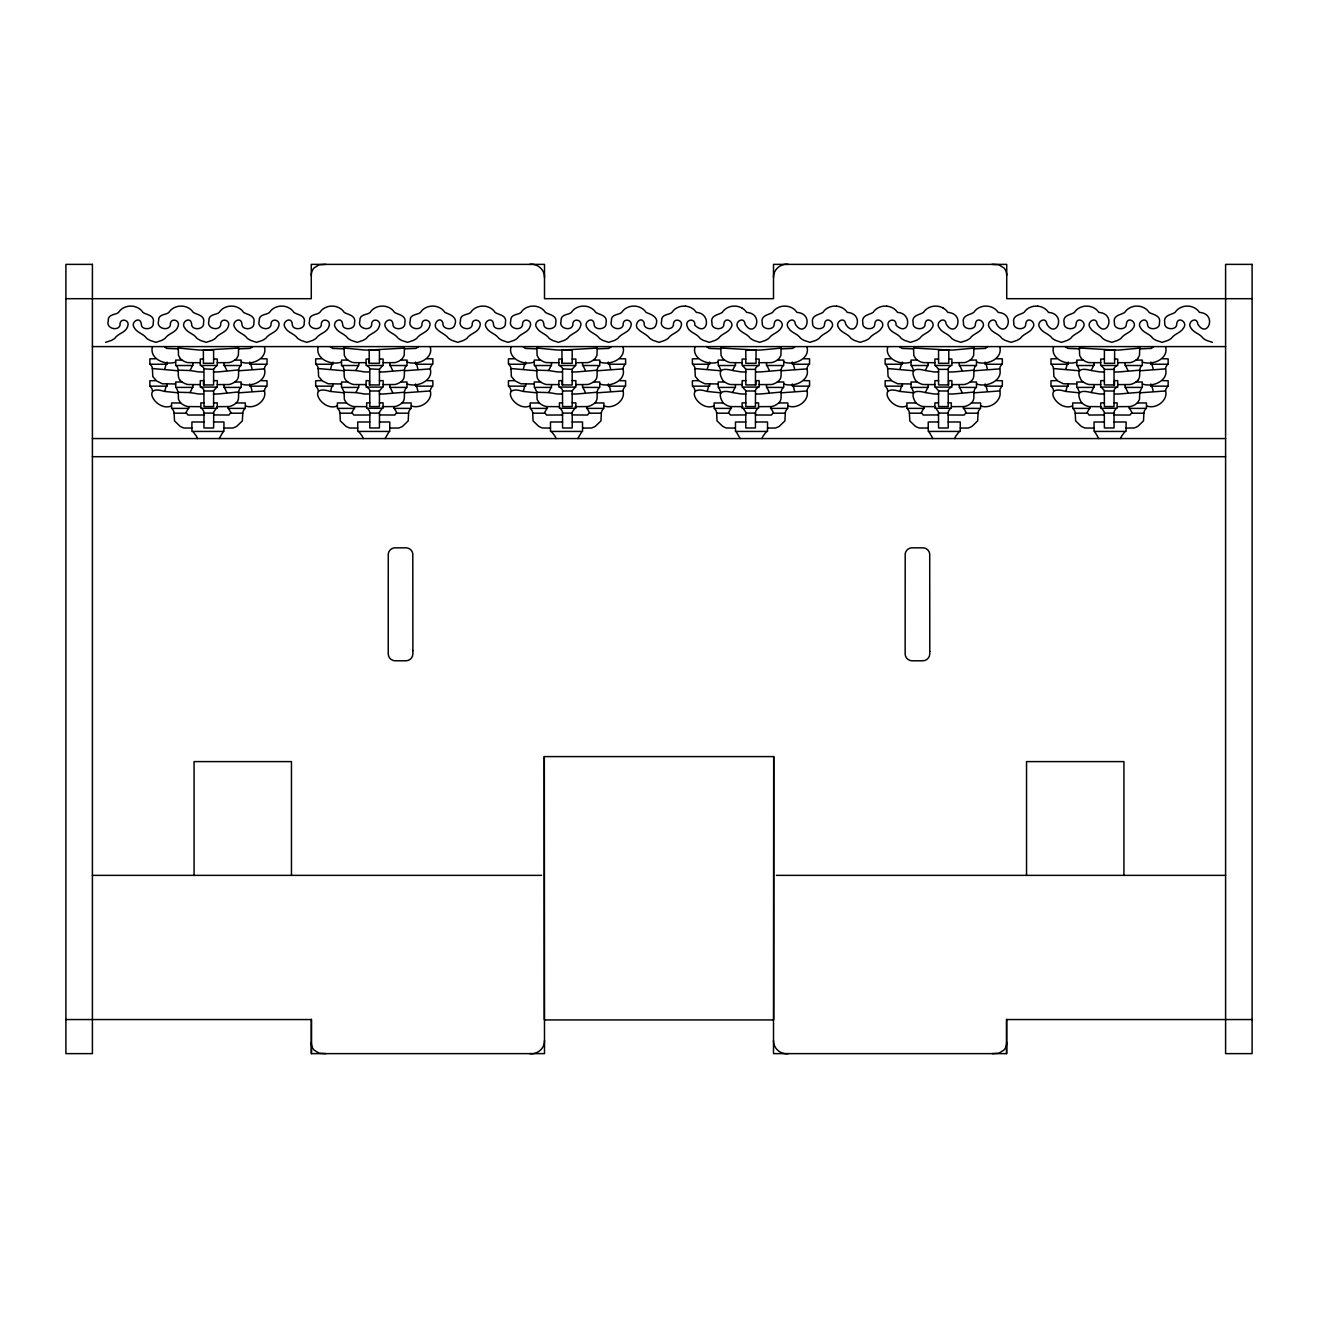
<?xml version="1.0" encoding="UTF-8"?>
<svg xmlns="http://www.w3.org/2000/svg" width="1318" height="1318" viewBox="0 0 1318 1318"><rect width="100%" height="100%" fill="white"/><g stroke="black" fill="none" stroke-linecap="round" stroke-linejoin="round"><path stroke-width="1.5" d="M544.285 1019.308L544.285 756.598L773.715 756.598L773.501 1053.626L1006.721 1053.626L1006.721 1019.308M203.96 414.989L187.996 415.055L186.052 412.485L188.474 408.25M252.067 368.941L251.063 365.185A8.534 8.534 0 0 0 250.107 363.966M252.067 390.985L251.063 387.245A8.534 8.534 0 0 0 250.107 386.026M369.781 414.989L353.817 415.055L351.873 412.485L354.311 408.25M417.888 390.985L416.883 387.245A8.534 8.534 0 0 0 415.928 386.026M417.888 368.941L416.883 365.185A8.534 8.534 0 0 0 415.928 363.966M562.539 414.989L546.575 415.055L544.631 412.485L547.069 408.25M610.646 390.985L609.641 387.245A8.534 8.534 0 0 0 608.685 386.026M610.646 368.941L609.641 365.185A8.534 8.534 0 0 0 608.685 363.966M745.807 414.923L730.436 415.038L728.59 412.485L731.012 408.25M794.606 368.941L793.601 365.185A8.534 8.534 0 0 0 792.645 363.966M794.606 390.985L793.601 387.245A8.534 8.534 0 0 0 792.645 386.026M938.564 414.923L923.193 415.038L921.348 412.485L923.77 408.25M987.363 368.941L986.358 365.185A8.534 8.534 0 0 0 985.403 363.966M987.363 390.985L986.358 387.245A8.534 8.534 0 0 0 985.403 386.026M1104.385 414.923L1089.03 415.038L1087.169 412.485L1089.607 408.25M1153.184 368.941L1152.179 365.185A8.534 8.534 0 0 0 1151.224 363.966M1153.184 390.985L1152.179 387.245A8.534 8.534 0 0 0 1151.224 386.026M178.26 347.936L178.507 355.481L180.319 358.578M176.184 365.514C180.517 369.452 176.101 376.487 180.319 380.49M178.243 392.072L178.507 399.42L180.319 402.534M344.097 347.936L344.344 355.481L346.14 358.578A17.958 17.958 0 0 0 349.138 360.868L350.852 361.742A16.08 16.08 0 0 0 353.718 362.615L366.107 362.714M342.005 365.514C346.354 369.452 341.939 376.487 346.14 380.49A17.958 17.958 0 0 0 349.138 382.78L350.852 383.637A16.08 16.08 0 0 0 353.718 384.51L366.107 384.609M344.08 392.072L344.344 399.42L346.14 402.534A17.958 17.958 0 0 0 349.138 404.824L350.852 405.697A16.08 16.08 0 0 0 353.718 406.57L366.107 406.669M536.854 347.936L537.101 355.481L538.897 358.578A17.958 17.958 0 0 0 541.896 360.868L543.609 361.742A16.08 16.08 0 0 0 546.476 362.615L558.865 362.714M534.762 365.514C539.111 369.452 534.696 376.487 538.897 380.49A17.958 17.958 0 0 0 541.896 382.78L543.609 383.637A16.08 16.08 0 0 0 546.476 384.51L558.865 384.609M536.838 392.072L537.101 399.42L538.897 402.534A17.958 17.958 0 0 0 541.896 404.824L543.609 405.697A16.08 16.08 0 0 0 546.476 406.57L558.865 406.669M720.798 347.936L721.045 355.481L722.857 358.578A17.958 17.958 0 0 0 725.856 360.868L727.552 361.742A16.08 16.08 0 0 0 730.419 362.615L742.133 362.714M745.922 371.973A144.09 144.09 0 0 1 741.029 371.89L732.643 370.523C721.374 367.508 717.008 370.309 722.857 380.49A17.958 17.958 0 0 0 725.856 382.78L727.552 383.637A16.08 16.08 0 0 0 730.419 384.51L742.133 384.609M745.922 394.016A144.09 144.09 0 0 1 741.029 393.95L732.643 392.583C721.358 389.502 716.992 392.451 722.857 402.534A17.958 17.958 0 0 0 725.856 404.824L727.552 405.697A16.08 16.08 0 0 0 730.419 406.57L742.825 406.669M913.555 347.936L913.802 355.481L915.615 358.578A17.958 17.958 0 0 0 918.613 360.868L920.31 361.742A16.08 16.08 0 0 0 923.177 362.615L934.89 362.714M938.68 394.016A144.09 144.09 0 0 1 933.787 393.95L925.401 392.583C914.132 389.551 909.766 392.369 915.615 402.534A17.958 17.958 0 0 0 918.613 404.824L920.31 405.697A16.08 16.08 0 0 0 923.177 406.57L935.582 406.669M938.68 371.973A144.09 144.09 0 0 1 933.787 371.89L925.401 370.523C914.132 367.508 909.766 370.309 915.615 380.49A17.958 17.958 0 0 0 918.613 382.78L920.31 383.637A16.08 16.08 0 0 0 923.177 384.51L934.89 384.609M1079.393 347.936L1079.64 355.481L1081.435 358.578A17.958 17.958 0 0 0 1084.434 360.868L1086.147 361.742A16.08 16.08 0 0 0 1089.014 362.615L1100.711 362.714M1104.5 371.973A144.09 144.09 0 0 1 1099.607 371.89L1091.238 370.523C1079.722 367.409 1075.785 370.358 1081.435 380.49A17.958 17.958 0 0 0 1084.434 382.78L1086.147 383.637A16.08 16.08 0 0 0 1089.014 384.51L1100.711 384.609M1104.5 394.016A144.09 144.09 0 0 1 1099.607 393.95L1091.238 392.583C1079.722 389.469 1075.785 392.418 1081.435 402.534A17.958 17.958 0 0 0 1084.434 404.824L1086.147 405.697A16.08 16.08 0 0 0 1089.014 406.57L1101.403 406.669M203.384 371.973A144.09 144.09 0 0 1 198.491 371.89L190.105 370.523L192.609 365.234M203.384 394.016A144.09 144.09 0 0 1 198.491 393.95L190.105 392.583L192.609 387.294M369.205 371.973A144.09 144.09 0 0 1 364.312 371.89L355.942 370.523L358.447 365.234M369.205 394.016A144.09 144.09 0 0 1 364.312 393.95L355.942 392.583L358.447 387.294M561.962 371.973A144.09 144.09 0 0 1 557.069 371.89L548.7 370.523L551.204 365.234M561.962 394.016A144.09 144.09 0 0 1 557.069 393.95L548.7 392.583L551.204 387.294M732.61 370.407L735.147 365.234M732.61 392.467L735.147 387.294M925.368 370.407L927.905 365.234M925.368 392.467L927.905 387.294M1091.189 370.407L1093.742 365.234M1091.189 392.467L1093.742 387.294M152.41 347.029C149.231 358.43 164.832 365.893 175.689 362.071M318.231 347.029C315.051 358.43 330.653 365.893 341.51 362.071M510.989 347.029C507.809 358.43 523.411 365.893 534.268 362.071M694.948 347.029C691.769 358.43 707.371 365.893 718.228 362.071M887.706 347.029C884.526 358.43 900.128 365.893 910.985 362.071M1053.527 347.029C1050.347 358.43 1065.949 365.893 1076.806 362.071M172.048 408.514L173.679 411.051A11.598 11.598 0 0 1 174.108 413.177L174.503 420.903L180.121 426.324A27.694 27.694 0 0 0 183.894 428.004L191.901 428.07M337.869 408.514L339.517 411.051A11.598 11.598 0 0 1 339.945 413.177L340.341 420.903L345.942 426.324A27.694 27.694 0 0 0 349.715 428.004L357.722 428.07M530.627 408.514L532.274 411.051A11.598 11.598 0 0 1 532.703 413.177L533.098 420.903L538.7 426.324A27.694 27.694 0 0 0 542.472 428.004L550.479 428.07M714.587 408.514L716.218 411.051A11.598 11.598 0 0 1 716.646 413.177L717.041 420.903L722.659 426.324A27.694 27.694 0 0 0 726.432 428.004L735.147 428.07M907.344 408.514L908.975 411.051A11.598 11.598 0 0 1 909.404 413.177L909.799 420.903L915.417 426.324A27.694 27.694 0 0 0 919.19 428.004L927.905 428.07M1073.165 408.514L1074.813 411.051A11.598 11.598 0 0 1 1075.241 413.177L1075.636 420.903L1081.238 426.324A27.694 27.694 0 0 0 1085.011 428.004L1093.742 428.07M178.243 370.786L152.41 368.546L152.773 376.52L156.661 381.001L162.361 383.785L175.689 383.966M178.243 392.83L164.338 391.413C139.708 383.489 156.414 412.303 171.373 405.96M344.08 370.786L318.248 368.546L318.594 376.52L322.498 381.001L328.182 383.785L341.51 383.966M344.08 392.83L330.159 391.413C305.545 383.489 322.235 412.303 337.21 405.96M536.838 370.786L511.005 368.546L511.351 376.52L515.256 381.001L520.939 383.785L534.268 383.966M536.838 392.83L522.916 391.413C498.303 383.489 514.992 412.303 529.968 405.96M720.781 370.786L694.948 368.546L695.311 376.52L699.199 381.001L704.899 383.785L718.228 383.966M720.781 392.83L706.876 391.413C682.246 383.489 698.952 412.303 713.911 405.96M913.539 370.786L887.706 368.546L888.068 376.52L891.956 381.001L897.657 383.785L910.985 383.966M913.539 392.83L899.634 391.413C875.004 383.489 891.709 412.303 906.669 405.96M1079.376 370.786L1053.543 368.546L1053.889 376.52L1057.794 381.001L1063.478 383.785L1076.806 383.966M1079.376 392.83L1065.455 391.413C1040.841 383.489 1057.53 412.303 1072.506 405.96M217.289 384.609L228.986 384.51A16.08 16.08 0 0 0 231.853 383.637L233.566 382.797A17.958 17.958 0 0 0 236.597 380.523C240.733 376.421 236.334 369.485 240.7 365.514M216.597 406.669L228.986 406.57A16.08 16.08 0 0 0 231.853 405.697L233.566 404.857A17.958 17.958 0 0 0 236.597 402.583C240.733 398.481 236.334 391.528 240.7 387.558M383.11 384.609L394.823 384.51A16.08 16.08 0 0 0 397.69 383.637L399.403 382.797A17.958 17.958 0 0 0 402.418 380.523C406.554 376.437 402.155 369.485 406.521 365.514M382.418 406.669L394.823 406.57A16.08 16.08 0 0 0 397.69 405.697L399.403 404.857A17.958 17.958 0 0 0 402.418 402.583C406.554 398.481 402.155 391.528 406.521 387.558M575.867 384.609L587.581 384.51A16.08 16.08 0 0 0 590.448 383.637L592.161 382.797A17.958 17.958 0 0 0 595.176 380.523C599.311 376.437 594.912 369.485 599.278 365.514M575.175 406.669L587.581 406.57A16.08 16.08 0 0 0 590.448 405.697L592.161 404.857A17.958 17.958 0 0 0 595.176 402.583C599.311 398.481 594.912 391.528 599.278 387.558M238.624 347.87L238.36 355.481L236.565 358.578A17.958 17.958 0 0 1 233.566 360.868L231.853 361.742A16.08 16.08 0 0 1 228.986 362.615L217.289 362.714M404.445 347.87L404.198 355.481L402.385 358.578A17.958 17.958 0 0 1 399.387 360.868L397.69 361.742A16.08 16.08 0 0 1 394.823 362.615L383.11 362.714M597.202 347.87L596.955 355.481L595.143 358.578A17.958 17.958 0 0 1 592.144 360.868L590.448 361.742A16.08 16.08 0 0 1 587.581 362.615L575.867 362.714M781.162 347.87L780.899 355.481L779.103 358.578A17.958 17.958 0 0 1 776.104 360.868L774.391 361.742A16.08 16.08 0 0 1 771.524 362.615L759.135 362.714M783.238 365.514C778.889 369.452 783.304 376.487 779.103 380.49A17.958 17.958 0 0 1 776.104 382.78L774.391 383.637A16.08 16.08 0 0 1 771.524 384.51L759.135 384.609M973.92 347.87L973.656 355.481L971.86 358.578A17.958 17.958 0 0 1 968.862 360.868L967.148 361.742A16.08 16.08 0 0 1 964.282 362.615L951.893 362.714M975.995 365.514C971.646 369.452 976.061 376.487 971.86 380.49A17.958 17.958 0 0 1 968.862 382.78L967.148 383.637A16.08 16.08 0 0 1 964.282 384.51L951.893 384.609M1139.74 347.87L1139.493 355.481L1137.681 358.578M1141.816 365.514C1137.483 369.452 1141.882 376.487 1137.681 380.49M755.445 413.555L755.543 412.221A5.091 5.091 0 0 1 756.054 410.656L757.57 408.432M948.202 413.555L948.301 412.221A5.091 5.091 0 0 1 948.812 410.656L950.327 408.432M1114.04 413.555L1114.122 412.221A5.091 5.091 0 0 1 1114.633 410.656L1116.165 408.432M238.624 370.786L264.473 368.892A11.598 11.598 0 0 1 264.902 366.766L266.533 364.246M238.624 392.83L264.473 390.952A11.598 11.598 0 0 1 264.902 388.826L266.533 386.289M404.461 370.786L430.294 368.892A11.598 11.598 0 0 1 430.739 366.766L432.37 364.246M404.461 392.83L430.294 390.952A11.598 11.598 0 0 1 430.739 388.826L432.37 386.289M597.219 370.786L623.052 368.892A11.598 11.598 0 0 1 623.496 366.766L625.127 364.246M597.219 392.83L623.052 390.952A11.598 11.598 0 0 1 623.496 388.826L625.127 386.289M781.162 370.786L807.011 368.892A11.598 11.598 0 0 1 807.44 366.766L809.071 364.246M781.162 392.83L807.011 390.952A11.598 11.598 0 0 1 807.44 388.826L809.071 386.289M973.92 370.786L999.769 368.892A11.598 11.598 0 0 1 1000.197 366.766L1001.828 364.246M973.92 392.83L999.769 390.952A11.598 11.598 0 0 1 1000.197 388.826L1001.828 386.289M1139.757 370.786L1165.59 368.892A11.598 11.598 0 0 1 1166.035 366.766L1167.666 364.246M1139.757 392.83L1165.59 390.952A11.598 11.598 0 0 1 1166.035 388.826L1167.666 386.289M213.615 413.111L203.96 413.111L203.96 427.971L213.615 427.971L213.697 411.99L216.218 408.432M379.436 413.111L369.798 413.111L369.798 427.971L379.436 427.971L379.518 411.99L382.055 408.432M572.193 413.111L562.555 413.111L562.555 427.971L572.193 427.971L572.276 411.99L574.813 408.432M745.807 380.638L742.133 380.638L742.133 387.097L759.135 387.097L759.135 380.638L755.922 380.638L755.922 384.905L745.807 384.905L745.79 369.155L742.644 365.58M758.097 387.195L755.988 389.123A3.048 3.048 0 0 0 755.494 390.457L755.445 406.57L745.807 406.554L745.79 390.771L742.644 387.195M938.564 380.638L934.89 380.638L934.89 387.097L951.893 387.097L951.893 380.638L948.68 380.638L948.68 384.905L938.564 384.905L938.548 369.155L935.401 365.58M950.855 387.195L948.746 389.123A3.048 3.048 0 0 0 948.252 390.457L948.202 406.57L938.564 406.554L938.548 390.771L935.401 387.195M1104.385 380.638L1100.711 380.638L1100.711 387.097L1117.713 387.097L1117.713 380.638L1114.501 380.638L1114.501 384.905L1104.385 384.905L1104.319 368.892L1101.238 365.58M1116.675 387.195L1114.567 389.123A3.048 3.048 0 0 0 1114.072 390.457L1114.04 406.57L1104.385 406.554L1104.319 390.49L1101.238 387.195M544.499 1040.561C544.779 1048.304 537.365 1054.795 529.721 1053.626M773.501 277.439C773.221 269.696 780.635 263.205 788.279 264.374M755.445 384.955L755.494 368.859A3.048 3.048 0 0 1 755.988 367.524L758.097 365.58M948.202 384.955L948.252 368.859A3.048 3.048 0 0 1 948.746 367.524L950.855 365.58M1114.04 384.955L1114.072 368.859A3.048 3.048 0 0 1 1114.567 367.524L1116.675 365.58M311.279 275.396L311.41 273.551A11.121 11.121 0 0 1 314.03 267.966L319.121 264.753L325.859 264.374M1006.721 1042.604L1006.59 1044.449A11.121 11.121 0 0 1 1003.97 1050.034L998.879 1053.247L992.141 1053.626M213.5 371.973A144.09 144.09 0 0 0 218.393 371.89L238.657 369.897M213.5 394.016A144.09 144.09 0 0 0 218.393 393.95L238.657 391.94M781.179 370.16L760.931 371.89A144.09 144.09 0 0 1 756.038 371.973M973.936 370.16L953.688 371.89A144.09 144.09 0 0 1 948.795 371.973M1139.757 370.16L1119.509 371.89A144.09 144.09 0 0 1 1114.616 371.973M544.499 1019.934L773.501 1019.934M219.233 438.564L223.368 431.431M385.07 438.564L389.205 431.431M577.828 438.564L581.963 431.431M252.875 346.601L250.107 348.413L238.624 348.875M418.712 346.601L415.944 348.413L404.461 348.875M611.47 346.601L608.702 348.413L597.219 348.875M228.393 408.25L230.831 412.485L228.97 415.038L213.615 414.923M394.23 408.25L396.652 412.485L394.807 415.038L379.436 414.923M586.988 408.25L589.41 412.485L587.564 415.038L572.193 414.923M770.931 408.25L773.369 412.485L771.425 415.055L755.461 414.989M963.689 408.25L966.127 412.485L964.183 415.055L948.219 414.989M1129.526 408.25L1131.948 412.485L1130.004 415.055L1114.04 414.989M766.565 431.431L763.089 436.044A13.641 13.641 0 0 0 762.002 438.564M959.323 431.431L955.847 436.044A13.641 13.641 0 0 0 954.759 438.564M1125.144 431.431L1121.667 436.044A13.641 13.641 0 0 0 1120.58 438.564M1137.681 402.534L1139.493 399.42L1139.757 392.072M244.835 408.514L243.187 411.051A11.598 11.598 0 0 0 242.759 413.177L242.364 420.903L236.762 426.324A27.694 27.694 0 0 1 232.989 428.004L224.258 428.07M410.656 408.514L409.025 411.051A11.598 11.598 0 0 0 408.596 413.177L408.201 420.903L402.583 426.324A27.694 27.694 0 0 1 398.81 428.004L390.095 428.07M603.413 408.514L601.782 411.051A11.598 11.598 0 0 0 601.354 413.177L600.959 420.903L595.341 426.324A27.694 27.694 0 0 1 591.568 428.004L582.853 428.07M783.238 387.558C778.889 391.495 783.304 398.53 779.103 402.534A17.958 17.958 0 0 1 776.104 404.824L774.391 405.697A16.08 16.08 0 0 1 771.524 406.57L759.135 406.669M787.373 408.514L785.726 411.051A11.598 11.598 0 0 0 785.297 413.177L784.902 420.903L779.3 426.324A27.694 27.694 0 0 1 775.528 428.004L767.521 428.07M975.995 387.558C971.646 391.495 976.061 398.53 971.86 402.534A17.958 17.958 0 0 1 968.862 404.824L967.148 405.697A16.08 16.08 0 0 1 964.282 406.57L951.893 406.669M980.131 408.514L978.483 411.051A11.598 11.598 0 0 0 978.055 413.177L977.659 420.903L972.058 426.324A27.694 27.694 0 0 1 968.285 428.004L960.278 428.07M1141.816 387.558L1139.74 392.27L1119.509 393.95A144.09 144.09 0 0 1 1114.616 394.016M1145.952 408.514L1144.321 411.051A11.598 11.598 0 0 0 1143.892 413.177L1143.497 420.903L1137.879 426.324A27.694 27.694 0 0 1 1134.106 428.004L1126.099 428.07M216.762 365.58L213.615 369.155L213.598 384.955L203.499 384.905L203.499 380.638L200.287 380.638L200.287 387.097L217.289 387.097L217.289 380.638L213.615 380.638M216.762 387.195L213.615 390.771L213.598 406.57L203.96 406.57L203.928 390.457A3.048 3.048 0 0 0 203.433 389.123L201.325 387.195M382.599 365.58L379.452 369.155L379.419 384.955L369.32 384.905L369.32 380.638L366.107 380.638L366.107 387.097L383.11 387.097L383.11 380.638L379.436 380.638M382.599 387.195L379.452 390.771L379.419 406.57L369.798 406.57L369.748 390.457A3.048 3.048 0 0 0 369.254 389.123L367.145 387.195M575.356 365.58L572.21 369.155L572.177 384.955L562.078 384.905L562.078 380.638L558.865 380.638L558.865 387.097L575.867 387.097L575.867 380.638L572.193 380.638M575.356 387.195L572.21 390.771L572.177 406.57L562.555 406.57L562.506 390.457A3.048 3.048 0 0 0 562.012 389.123L559.903 387.195M781.162 392.072L760.931 393.95A144.09 144.09 0 0 1 756.038 394.016M973.92 392.072L953.688 393.95A144.09 144.09 0 0 1 948.795 394.016M242.759 413.177L230.831 413.209M408.596 413.177L396.652 413.209M601.354 413.177L589.41 413.209M785.297 413.177L773.369 413.209M978.055 413.177L966.127 413.209M1143.892 413.177L1131.948 413.209M264.44 368.958C267.735 380.227 252.018 387.854 241.194 383.966M264.44 391.001C267.192 399.585 255.593 409.684 245.494 405.96M430.261 368.958C433.556 380.227 417.855 387.854 407.015 383.966M430.261 391.001C433.194 399.749 421.282 409.552 411.331 405.96M623.019 368.958C626.314 380.227 610.613 387.854 599.772 383.966M623.019 391.001C625.77 399.585 614.172 409.684 604.089 405.96M806.978 368.958C810.273 380.227 794.556 387.854 783.732 383.966M806.978 391.001C809.73 399.585 798.131 409.684 788.032 405.96M999.736 368.958C1003.031 380.227 987.314 387.854 976.49 383.966M999.736 391.001C1002.487 399.585 990.889 409.684 980.79 405.96M1165.557 368.958C1168.852 380.227 1153.151 387.854 1142.311 383.966M1165.557 391.001C1168.308 399.585 1156.71 409.684 1146.627 405.96M795.084 346.618L792.645 348.413L781.162 348.875M987.841 346.618L985.403 348.413L973.92 348.875M1153.662 346.618L1151.24 348.413L1139.757 348.875M105.572 342.334L111.305 340.456A26.063 26.063 0 0 0 114.814 338.347C118.225 333.174 125.638 332.795 127.599 326.584C130.63 319.566 119.246 317.144 120.02 325.184C118.356 331.559 105.555 328.561 108.257 320.9C107.631 313.799 116 315.084 118.571 312.399A12.966 12.966 0 0 1 123.282 308A15.47 15.47 0 0 1 129.395 306.155L132.08 306.138A15.47 15.47 0 0 1 138.159 308A12.966 12.966 0 0 1 142.904 312.399C146.166 314.87 155.26 315.002 153.234 322.959C154.206 330.06 140.977 330.67 141.323 324.162C140.532 315.529 129.741 322.136 134.436 328.001C137.237 332.927 143.448 333.602 146.66 338.347A26.063 26.063 0 0 0 150.17 340.456L155.903 342.334L161.636 340.456A26.063 26.063 0 0 0 165.129 338.347C168.539 333.174 175.953 332.795 177.914 326.584C180.961 319.566 169.561 317.144 170.352 325.184C168.671 331.559 155.87 328.561 158.572 320.9C157.946 313.799 166.332 315.084 168.885 312.399A12.966 12.966 0 0 1 173.614 308A15.47 15.47 0 0 1 179.726 306.155L182.395 306.138A15.47 15.47 0 0 1 188.507 308A12.966 12.966 0 0 1 193.235 312.399C196.563 314.656 205.526 315.167 203.549 322.959C204.521 330.06 191.291 330.67 191.654 324.162C190.846 315.529 180.055 322.136 184.767 328.001C187.568 332.927 193.762 333.602 196.975 338.347A26.063 26.063 0 0 0 200.484 340.456L206.218 342.334L211.951 340.456A26.063 26.063 0 0 0 215.46 338.347C218.87 333.174 226.284 332.795 228.245 326.584C231.276 319.566 219.892 317.144 220.666 325.184C219.002 331.559 206.201 328.561 208.903 320.9C208.277 313.799 216.646 315.084 219.216 312.399A12.966 12.966 0 0 1 223.928 308A15.47 15.47 0 0 1 230.04 306.155L232.726 306.138A15.47 15.47 0 0 1 238.805 308A12.966 12.966 0 0 1 243.55 312.399C246.878 314.656 255.84 315.167 253.863 322.959C254.852 330.06 241.622 330.67 241.968 324.162C241.178 315.529 230.386 322.136 235.082 328.001C237.883 332.927 244.094 333.602 247.306 338.347A26.063 26.063 0 0 0 250.815 340.456L256.549 342.334L262.282 340.456A26.063 26.063 0 0 0 265.775 338.347C269.185 333.174 276.599 332.795 278.559 326.584C281.607 319.566 270.206 317.144 270.997 325.184C269.317 331.559 256.516 328.561 259.218 320.9C258.592 313.799 266.977 315.084 269.531 312.399A12.966 12.966 0 0 1 274.243 308A15.47 15.47 0 0 1 280.372 306.155L283.041 306.138A15.47 15.47 0 0 1 289.136 308A12.966 12.966 0 0 1 293.881 312.399C297.127 314.87 306.237 315.002 304.194 322.959C305.166 330.06 291.937 330.67 292.299 324.162C291.492 315.529 280.701 322.136 285.396 328.001C288.214 332.927 294.408 333.602 297.621 338.347A26.063 26.063 0 0 0 301.13 340.456L306.863 342.334L312.597 340.456A26.063 26.063 0 0 0 316.106 338.347C319.516 333.174 326.93 332.795 328.89 326.584C331.922 319.566 320.521 317.144 321.312 325.184C319.648 331.559 306.847 328.561 309.549 320.9C308.923 313.799 317.292 315.084 319.862 312.399A12.966 12.966 0 0 1 324.574 308A15.47 15.47 0 0 1 330.686 306.155L333.372 306.138A15.47 15.47 0 0 1 339.451 308A12.966 12.966 0 0 1 344.196 312.399C347.524 314.656 356.486 315.167 354.509 322.959C355.498 330.06 342.252 330.67 342.614 324.162C341.807 315.529 331.016 322.136 335.728 328.001C338.528 332.927 344.723 333.602 347.952 338.347A26.063 26.063 0 0 0 351.461 340.456L357.194 342.334L362.911 340.456A26.063 26.063 0 0 0 366.42 338.347C369.831 333.174 377.245 332.795 379.205 326.584C382.253 319.566 370.852 317.144 371.643 325.184C369.963 331.559 357.162 328.561 359.863 320.9C359.237 313.799 367.623 315.084 370.177 312.399A12.966 12.966 0 0 1 374.889 308A15.47 15.47 0 0 1 381.017 306.155L383.686 306.138A15.47 15.47 0 0 1 389.782 308A12.966 12.966 0 0 1 394.527 312.399C397.855 314.656 406.817 315.167 404.84 322.959C405.812 330.06 392.583 330.67 392.945 324.162C392.138 315.529 381.347 322.136 386.042 328.001C388.859 332.927 395.054 333.602 398.267 338.347A26.063 26.063 0 0 0 401.776 340.456L407.509 342.334L413.242 340.456A26.063 26.063 0 0 0 416.752 338.347C420.162 333.174 427.576 332.795 429.536 326.584C432.568 319.566 421.167 317.144 421.958 325.184C420.294 331.559 407.476 328.561 410.195 320.9C409.552 313.799 417.938 315.084 420.508 312.399A12.966 12.966 0 0 1 425.22 308A15.47 15.47 0 0 1 431.332 306.155L434.017 306.138A15.47 15.47 0 0 1 440.097 308A12.966 12.966 0 0 1 444.841 312.399C449.043 314.178 458.219 316.798 454.776 324.887C453.408 330.917 441.794 329.451 442.98 323.009C440.113 314.837 431.53 324.805 437.131 329.286C440.509 332.927 445.517 334.146 448.598 338.347A26.063 26.063 0 0 0 452.107 340.456L457.84 342.334L463.475 340.456A26.063 26.063 0 0 0 466.984 338.347C470.394 333.174 477.808 332.795 479.768 326.584C482.8 319.566 471.399 317.144 472.19 325.184C470.526 331.559 457.708 328.561 460.427 320.9C459.784 313.799 468.17 315.084 470.74 312.399A12.966 12.966 0 0 1 475.452 308A15.47 15.47 0 0 1 481.564 306.155L484.25 306.138A15.47 15.47 0 0 1 490.329 308A12.966 12.966 0 0 1 495.074 312.399C498.319 314.87 507.43 315.002 505.387 322.959C506.359 330.06 493.13 330.67 493.492 324.162C492.685 315.529 481.894 322.136 486.606 328.001C489.406 332.927 495.601 333.602 498.83 338.347A26.063 26.063 0 0 0 502.339 340.456L508.073 342.334L513.789 340.456A26.063 26.063 0 0 0 517.299 338.347C520.709 333.174 528.123 332.795 530.083 326.584C533.131 319.566 521.73 317.144 522.521 325.184C520.841 331.559 508.04 328.561 510.741 320.9C510.115 313.799 518.485 315.084 521.055 312.399A12.966 12.966 0 0 1 525.767 308A15.47 15.47 0 0 1 531.879 306.155L534.564 306.138A15.47 15.47 0 0 1 540.66 308A12.966 12.966 0 0 1 545.388 312.399C548.733 314.656 557.695 315.167 555.718 322.959C556.69 330.06 543.461 330.67 543.823 324.162C543.016 315.529 532.225 322.136 536.92 328.001C539.737 332.927 545.932 333.602 549.145 338.347A26.063 26.063 0 0 0 552.654 340.456L558.387 342.334L564.12 340.456A26.063 26.063 0 0 0 567.63 338.347C571.04 333.174 578.454 332.795 580.414 326.584C583.446 319.566 572.045 317.144 572.836 325.184C571.172 331.559 558.354 328.561 561.073 320.9C560.43 313.799 568.816 315.084 571.386 312.399A12.966 12.966 0 0 1 576.098 308A15.47 15.47 0 0 1 582.21 306.155L584.895 306.138A15.47 15.47 0 0 1 590.975 308A12.966 12.966 0 0 1 595.72 312.399C599.047 314.656 608.01 315.167 606.033 322.959C607.005 330.06 593.775 330.67 594.138 324.162C593.331 315.529 582.54 322.136 587.251 328.001C590.052 332.927 596.247 333.602 599.476 338.347A26.063 26.063 0 0 0 602.985 340.456L608.702 342.334L614.435 340.456A26.063 26.063 0 0 0 617.944 338.347C621.355 333.174 628.768 332.795 630.729 326.584C633.777 319.566 622.376 317.144 623.167 325.184C621.486 331.559 608.685 328.561 611.387 320.9C610.761 313.799 619.13 315.084 621.701 312.399A12.966 12.966 0 0 1 626.412 308A15.47 15.47 0 0 1 632.525 306.155L635.21 306.138A15.47 15.47 0 0 1 641.306 308A12.966 12.966 0 0 1 646.034 312.399C650.252 314.178 659.412 316.798 655.969 324.887C654.601 330.917 642.986 329.451 644.189 323.009C641.322 314.837 632.722 324.805 638.324 329.286C641.701 332.927 646.726 334.146 649.79 338.347A26.063 26.063 0 0 0 653.3 340.456L659.033 342.334L664.7 340.456A26.063 26.063 0 0 0 668.21 338.347C671.62 333.174 679.034 332.795 680.994 326.584C684.026 319.566 672.625 317.144 673.416 325.184C671.752 331.559 658.934 328.561 661.652 320.9C661.026 313.799 669.396 315.084 671.966 312.399A12.966 12.966 0 0 1 676.678 308A15.47 15.47 0 0 1 682.79 306.155L685.475 306.138M404.362 370.193L384.213 371.89A144.09 144.09 0 0 1 379.32 371.973M597.12 370.193L576.971 371.89A144.09 144.09 0 0 1 572.078 371.973M404.362 392.237L384.213 393.95A144.09 144.09 0 0 1 379.32 394.016M597.12 392.237L576.971 393.95A144.09 144.09 0 0 1 572.078 394.016M155.672 358.743L149.857 358.842L149.857 364.246L167.089 364.246L167.089 362.071M321.493 358.743L315.677 358.842L315.677 364.246L332.91 364.246L332.91 362.071M514.251 358.743L508.435 358.842L508.435 364.246L525.668 364.246L525.668 362.071M698.211 358.743L692.395 358.842L692.395 364.246L709.628 364.246L709.628 362.071M890.968 358.743L885.152 358.842L885.152 364.246L902.385 364.246L902.385 362.071M1056.789 358.743L1050.973 358.842L1050.973 364.246L1068.206 364.246L1068.206 362.071M155.672 380.638L149.857 380.737L149.857 386.158L167.089 386.158L167.089 383.966M321.493 380.638L315.677 380.737L315.677 386.158L332.91 386.158L332.91 383.966M514.251 380.638L508.435 380.737L508.435 386.158L525.668 386.158L525.668 383.966M698.211 380.638L692.395 380.737L692.395 386.158L709.628 386.158L709.628 383.966M890.968 380.638L885.152 380.737L885.152 386.158L902.385 386.158L902.385 383.966M1056.789 380.638L1050.973 380.737L1050.973 386.158L1068.206 386.158L1068.206 383.966M186.052 413.209L174.108 413.177M351.873 413.209L339.945 413.177M544.631 413.209L532.703 413.177M728.59 413.209L716.646 413.177M921.348 413.209L909.404 413.177M1087.169 413.209L1075.241 413.177M178.243 348.875L166.76 348.413L164.338 346.618M344.08 348.875L332.597 348.413L330.159 346.618M536.838 348.875L525.355 348.413L522.916 346.618M720.781 348.875L709.298 348.413L706.596 346.618M913.539 348.875L902.056 348.413L899.354 346.618M1079.376 348.875L1067.893 348.413L1065.175 346.618M241.194 362.071C252.051 365.877 267.653 358.43 264.473 347.029M407.015 362.071C417.872 365.877 433.474 358.43 430.294 347.029M599.772 362.071C610.629 365.877 626.231 358.43 623.052 347.029M783.732 362.071C794.589 365.877 810.191 358.43 807.011 347.029M976.49 362.071C987.347 365.877 1002.949 358.43 999.769 347.029M1142.311 362.071C1153.168 365.877 1168.769 358.43 1165.59 347.029M65.9 298.692L311.279 298.692L311.279 264.374L544.499 264.374L544.499 298.692L773.501 298.692L773.501 264.374L1006.721 264.374L1006.721 298.692L1252.1 298.692M92.408 346.601L1225.592 346.601M203.499 359.04L200.287 359.04L200.287 365.481L217.289 365.481L217.289 359.04L213.615 359.04M379.436 359.04L383.11 359.04L383.11 365.481L366.107 365.481L366.107 359.04L369.32 359.04L369.32 363.29L379.436 363.29L379.436 350.061L369.205 350.061A144.09 144.09 0 0 1 364.312 349.995L344.097 348.018M572.193 359.04L575.867 359.04L575.867 365.481L558.865 365.481L558.865 359.04L562.078 359.04L562.078 363.29L572.193 363.29L572.193 350.061L561.962 350.061A144.09 144.09 0 0 1 557.069 349.995L536.854 348.018M745.807 359.04L742.133 359.04L742.133 365.481L759.135 365.481L759.135 359.04L755.922 359.04M938.564 359.04L934.89 359.04L934.89 365.481L951.893 365.481L951.893 359.04L948.68 359.04M1104.385 359.04L1100.711 359.04L1100.711 365.481L1117.713 365.481L1117.713 359.04L1114.501 359.04M181.983 360.094L175.689 360.094L175.689 365.514L192.922 365.514L192.922 362.895M234.901 360.094L241.194 360.094L241.194 365.514L223.961 365.514L223.961 362.895M347.804 360.094L341.51 360.094L341.51 365.514L358.743 365.514L358.743 362.895M400.721 360.094L407.015 360.094L407.015 365.514L389.782 365.514L389.782 362.895M540.561 360.094L534.268 360.094L534.268 365.514L551.501 365.514L551.501 362.895M593.479 360.094L599.772 360.094L599.772 365.514L582.54 365.514L582.54 362.895M724.521 360.094L718.228 360.094L718.228 365.514L735.46 365.514L735.46 362.895M777.439 360.094L783.732 360.094L783.732 365.514L766.499 365.514L766.499 362.895M917.279 360.094L910.985 360.094L910.985 365.514L928.218 365.514L928.218 362.895M970.196 360.094L976.49 360.094L976.49 365.514L959.257 365.514L959.257 362.895M1083.099 360.094L1076.806 360.094L1076.806 365.514L1094.039 365.514L1094.039 362.895M1136.017 360.094L1142.311 360.094L1142.311 365.514L1125.078 365.514L1125.078 362.895M200.287 362.714L187.881 362.615A16.08 16.08 0 0 1 185.014 361.742L183.301 360.901A17.958 17.958 0 0 1 180.286 358.628M1117.713 362.714L1130.119 362.615A16.08 16.08 0 0 0 1132.986 361.742L1134.699 360.901A17.958 17.958 0 0 0 1137.714 358.628M201.325 365.58L203.433 367.524A3.048 3.048 0 0 1 203.928 368.859L213.598 369.369M367.145 365.58L369.254 367.524A3.048 3.048 0 0 1 369.748 368.859L379.419 369.369M559.903 365.58L562.012 367.524A3.048 3.048 0 0 1 562.506 368.859L572.177 369.369M745.823 369.369L755.445 369.369M938.581 369.369L948.202 369.369M1104.402 369.369L1114.04 369.369M181.983 382.006L175.689 382.006L175.689 387.41L192.922 387.41L192.922 384.807M234.901 382.006L241.194 382.006L241.194 387.41L223.961 387.41L223.961 384.807M347.804 382.006L341.51 382.006L341.51 387.41L358.743 387.41L358.743 384.807M400.721 382.006L407.015 382.006L407.015 387.41L389.782 387.41L389.782 384.807M540.561 382.006L534.268 382.006L534.268 387.41L551.501 387.41L551.501 384.807M593.479 382.006L599.772 382.006L599.772 387.41L582.54 387.41L582.54 384.807M724.521 382.006L718.228 382.006L718.228 387.41L735.46 387.41L735.46 384.807M777.439 382.006L783.732 382.006L783.732 387.41L766.499 387.41L766.499 384.807M917.279 382.006L910.985 382.006L910.985 387.41L928.218 387.41L928.218 384.807M970.196 382.006L976.49 382.006L976.49 387.41L959.257 387.41L959.257 384.807M1083.099 382.006L1076.806 382.006L1076.806 387.41L1094.039 387.41L1094.039 384.807M1136.017 382.006L1142.311 382.006L1142.311 387.41L1125.078 387.41L1125.078 384.807M200.287 384.609L187.881 384.51A16.08 16.08 0 0 1 185.014 383.637L183.301 382.797A17.958 17.958 0 0 1 180.286 380.523M1117.713 384.609L1130.119 384.51A16.08 16.08 0 0 0 1132.986 383.637L1134.699 382.797A17.958 17.958 0 0 0 1137.714 380.523M203.96 390.985L213.598 390.985M369.798 390.985L379.419 390.985M562.555 390.985L572.177 390.985M745.823 390.985L755.445 390.985M938.581 390.985L948.202 390.985M1104.402 390.985L1114.04 390.985M203.96 402.863L200.863 402.863L200.863 408.283L217.289 408.283L217.289 402.863L213.615 402.863M369.798 402.863L366.684 402.863L366.684 408.283L383.11 408.283L383.11 402.863L379.436 402.863M562.555 402.863L559.442 402.863L559.442 408.283L575.867 408.283L575.867 402.863L572.193 402.863M745.807 402.863L742.133 402.863L742.133 408.283L758.558 408.283L758.558 402.863L755.445 402.863M938.564 402.863L934.89 402.863L934.89 408.283L951.316 408.283L951.316 402.863L948.202 402.863M1104.385 402.863L1100.711 402.863L1100.711 408.283L1117.137 408.283L1117.137 402.863L1114.04 402.863M180.764 402.962L171.554 402.962L171.554 408.382L188.787 408.382L188.787 407.13M236.12 402.962L245.313 402.962L245.313 408.382L228.096 408.382L228.096 407.13M346.585 402.962L337.392 402.962L337.392 408.382L354.608 408.382L354.608 407.13M401.941 402.962L411.15 402.962L411.15 408.382L393.917 408.382L393.917 407.13M539.342 402.962L530.149 402.962L530.149 408.382L547.365 408.382L547.365 407.13M594.698 402.962L603.908 402.962L603.908 408.382L586.675 408.382L586.675 407.13M723.302 402.962L714.092 402.962L714.092 408.382L731.325 408.382L731.325 407.13M778.658 402.962L787.851 402.962L787.851 408.382L770.635 408.382L770.635 407.13M916.059 402.962L906.85 402.962L906.85 408.382L924.083 408.382L924.083 407.13M971.415 402.962L980.608 402.962L980.608 408.382L963.392 408.382L963.392 407.13M1081.88 402.962L1072.687 402.962L1072.687 408.382L1089.904 408.382L1089.904 407.13M1137.236 402.962L1146.446 402.962L1146.446 408.382L1129.213 408.382L1129.213 407.13M200.287 406.669L187.881 406.57A16.08 16.08 0 0 1 185.014 405.697L183.301 404.857A17.958 17.958 0 0 1 180.286 402.583M1117.713 406.669L1130.119 406.57A16.08 16.08 0 0 0 1132.986 405.697L1134.699 404.857A17.958 17.958 0 0 0 1137.714 402.583M745.807 413.111L755.445 413.111L755.445 427.971L745.807 427.971L745.724 411.99L743.187 408.432M938.564 413.111L948.202 413.111L948.202 427.971L938.564 427.971L938.482 411.99L935.945 408.432M1104.385 413.111L1114.04 413.111L1114.04 427.971L1104.385 427.971L1104.303 411.99L1101.782 408.432M203.96 421.991L191.901 421.991L191.901 431.431L223.945 431.431L223.945 421.991L213.615 421.991M369.798 421.991L357.722 421.991L357.722 431.431L389.766 431.431L389.766 421.991L379.436 421.991M562.555 421.991L550.479 421.991L550.479 431.431L582.523 431.431L582.523 421.991L572.193 421.991M745.807 421.991L735.477 421.991L735.477 431.431L767.521 431.431L767.521 421.991L755.445 421.991M938.564 421.991L928.234 421.991L928.234 431.431L960.278 431.431L960.278 421.991L948.202 421.991M1104.385 421.991L1094.055 421.991L1094.055 431.431L1126.099 431.431L1126.099 421.991L1114.04 421.991M92.408 438.564L1225.592 438.564M92.408 456.703L1225.592 456.703M92.408 875.366L541.583 875.366M776.417 875.366L1225.592 875.366M65.9 1019.555L311.526 1019.555L311.526 1053.626M1252.1 1019.555L1006.474 1019.555L1006.474 1053.626M992.141 264.374L998.879 264.753L1003.97 267.966A11.121 11.121 0 0 1 1006.59 273.551L1006.721 275.396M325.859 1053.626L319.121 1053.247L314.03 1050.034A11.121 11.121 0 0 1 311.41 1044.449L311.279 1042.604M1162.328 358.743L1168.143 358.842L1168.143 364.246L1150.911 364.246L1150.911 362.071M996.507 358.743L1002.323 358.842L1002.323 364.246L985.09 364.246L985.09 362.071M803.749 358.743L809.565 358.842L809.565 364.246L792.332 364.246L792.332 362.071M619.789 358.743L625.605 358.842L625.605 364.246L608.372 364.246L608.372 362.071M427.032 358.743L432.848 358.842L432.848 364.246L415.615 364.246L415.615 362.071M261.211 358.743L267.027 358.842L267.027 364.246L249.794 364.246L249.794 362.071M1162.328 380.638L1168.143 380.737L1168.143 386.158L1150.911 386.158L1150.911 383.966M996.507 380.638L1002.323 380.737L1002.323 386.158L985.09 386.158L985.09 383.966M803.749 380.638L809.565 380.737L809.565 386.158L792.332 386.158L792.332 383.966M619.789 380.638L625.605 380.737L625.605 386.158L608.372 386.158L608.372 383.966M427.032 380.638L432.848 380.737L432.848 386.158L415.615 386.158L415.615 383.966M261.211 380.638L267.027 380.737L267.027 386.158L249.794 386.158L249.794 383.966M529.721 264.374C537.365 263.205 544.779 269.696 544.499 277.439M788.279 1053.626C780.635 1054.795 773.221 1048.304 773.501 1040.561M548.7 370.523L536.821 370.16M355.942 370.523L344.064 370.16M190.105 370.523L178.243 370.16M548.7 392.583L536.838 392.253L534.762 387.558M355.942 392.583L344.08 392.253L342.005 387.558M190.105 392.583L178.243 392.253L176.184 387.558M1037.628 306.138L1034.96 306.138A15.47 15.47 0 0 0 1028.847 308A12.966 12.966 0 0 0 1024.119 312.399C1020.791 314.705 1011.829 315.134 1013.806 322.959C1012.834 330.06 1026.063 330.67 1025.701 324.162C1026.508 315.529 1037.299 322.136 1032.604 328.001C1029.786 332.927 1023.592 333.602 1020.379 338.347A26.063 26.063 0 0 1 1016.87 340.456L1011.137 342.334L1005.403 340.456A26.063 26.063 0 0 1 1001.894 338.347C998.682 333.602 992.47 332.927 989.67 328.001C984.974 322.136 995.765 315.529 996.556 324.162C1006.079 339.616 1016.54 313.684 998.138 312.399A12.966 12.966 0 0 0 993.426 308A15.47 15.47 0 0 0 987.281 306.155L984.628 306.138A15.47 15.47 0 0 0 978.516 308A12.966 12.966 0 0 0 973.804 312.399C970.542 314.87 961.448 315.002 963.491 322.959C962.502 330.06 975.748 330.67 975.386 324.162C976.193 315.529 986.984 322.136 982.272 328.001C979.472 332.927 973.277 333.602 970.048 338.347A26.063 26.063 0 0 1 966.539 340.456L960.806 342.334L955.089 340.456A26.063 26.063 0 0 1 951.58 338.347C948.35 333.602 942.156 332.927 939.355 328.001C934.643 322.136 945.434 315.529 946.242 324.162C955.764 339.616 966.226 313.684 947.823 312.399A12.966 12.966 0 0 0 943.111 308M886.668 306.138L883.983 306.138A15.47 15.47 0 0 0 877.87 308A12.966 12.966 0 0 0 873.159 312.399C869.814 314.705 860.868 315.117 862.845 322.959C861.873 330.06 875.103 330.67 874.74 324.162C875.547 315.529 886.339 322.136 881.627 328.001C878.826 332.927 872.631 333.602 869.402 338.347A26.063 26.063 0 0 1 865.893 340.456L860.16 342.334L854.525 340.456A26.063 26.063 0 0 1 851.016 338.347C847.803 333.602 841.592 332.927 838.792 328.001C834.096 322.136 844.887 315.529 845.678 324.162C855.201 339.616 865.662 313.684 847.26 312.399A12.966 12.966 0 0 0 842.548 308A15.47 15.47 0 0 0 836.403 306.155M836.436 306.138L833.75 306.138A15.47 15.47 0 0 0 827.638 308A12.966 12.966 0 0 0 822.926 312.399C819.582 314.705 810.636 315.134 812.613 322.959C811.641 330.06 824.87 330.67 824.508 324.162C825.315 315.529 836.106 322.136 831.394 328.001C828.594 332.927 822.399 333.602 819.17 338.347A26.063 26.063 0 0 1 815.661 340.456L809.927 342.334L804.211 340.456A26.063 26.063 0 0 1 800.701 338.347C797.472 333.602 791.278 332.927 788.477 328.001C783.765 322.136 794.556 315.529 795.364 324.162C804.886 339.616 815.348 313.684 796.945 312.399A12.966 12.966 0 0 0 792.233 308A15.47 15.47 0 0 0 786.088 306.155L783.436 306.138A15.47 15.47 0 0 0 777.323 308A12.966 12.966 0 0 0 772.612 312.399C769.35 314.87 760.255 315.002 762.282 322.959C761.31 330.06 774.539 330.67 774.177 324.162C774.984 315.529 785.775 322.136 781.08 328.001C778.263 332.927 772.068 333.602 768.855 338.347A26.063 26.063 0 0 1 765.346 340.456L759.613 342.334L753.88 340.456A26.063 26.063 0 0 1 750.37 338.347C747.158 333.602 740.963 332.927 738.146 328.001C733.451 322.136 744.242 315.529 745.049 324.162C754.555 339.616 765.017 313.684 746.614 312.399A12.966 12.966 0 0 0 741.902 308M1212.428 342.334L1206.695 340.456A26.063 26.063 0 0 1 1203.186 338.347C1199.973 333.602 1193.762 332.927 1190.961 328.001C1186.266 322.136 1197.057 315.529 1197.848 324.162C1207.37 339.616 1217.832 313.684 1199.429 312.399A12.966 12.966 0 0 0 1194.718 308A15.47 15.47 0 0 0 1188.572 306.155L1185.92 306.138A15.47 15.47 0 0 0 1179.808 308A12.966 12.966 0 0 0 1175.096 312.399C1171.751 314.705 1162.805 315.134 1164.766 322.959C1163.794 330.06 1177.023 330.67 1176.677 324.162C1177.468 315.529 1188.259 322.136 1183.564 328.001C1180.763 332.927 1174.552 333.602 1171.34 338.347A26.063 26.063 0 0 1 1167.83 340.456L1162.097 342.334L1156.364 340.456A26.063 26.063 0 0 1 1152.871 338.347C1149.642 333.602 1143.447 332.927 1140.647 328.001C1135.935 322.136 1146.726 315.529 1147.533 324.162C1147.171 330.67 1160.4 330.06 1159.428 322.959C1161.405 315.167 1152.443 314.656 1149.115 312.399A12.966 12.966 0 0 0 1144.386 308A15.47 15.47 0 0 0 1138.274 306.155L1135.605 306.138A15.47 15.47 0 0 0 1129.493 308A12.966 12.966 0 0 0 1124.765 312.399C1121.519 314.87 1112.408 315.002 1114.451 322.959C1113.479 330.06 1126.709 330.67 1126.346 324.162C1127.154 315.529 1137.945 322.136 1133.233 328.001C1130.432 332.927 1124.238 333.602 1121.025 338.347A26.063 26.063 0 0 1 1117.516 340.456L1111.782 342.334L1106.049 340.456A26.063 26.063 0 0 1 1102.54 338.347C1099.327 333.602 1093.116 332.927 1090.315 328.001C1085.62 322.136 1096.411 315.529 1097.202 324.162C1106.725 339.616 1117.186 313.684 1098.784 312.399A12.966 12.966 0 0 0 1094.072 308A15.47 15.47 0 0 0 1087.927 306.155L1085.274 306.138A15.47 15.47 0 0 0 1079.162 308A12.966 12.966 0 0 0 1074.45 312.399C1071.188 314.87 1062.094 315.002 1064.137 322.959C1063.148 330.06 1076.378 330.67 1076.032 324.162C1076.822 315.529 1087.614 322.136 1082.918 328.001C1080.117 332.927 1073.906 333.602 1070.694 338.347A26.063 26.063 0 0 1 1067.185 340.456L1061.451 342.334L1055.718 340.456A26.063 26.063 0 0 1 1052.225 338.347C1048.996 333.602 1042.802 332.927 1040.001 328.001C1035.289 322.136 1046.08 315.529 1046.887 324.162C1056.41 339.616 1066.855 313.684 1048.469 312.399A12.966 12.966 0 0 0 1043.757 308A15.47 15.47 0 0 0 1037.612 306.155M1077.3 365.514L1079.343 369.897M1051.467 364.246L1053.098 366.766A11.598 11.598 0 0 1 1053.527 368.892L1053.527 368.941M1077.3 387.558L1079.343 391.94M1051.467 386.289L1053.098 388.826A11.598 11.598 0 0 1 1053.527 390.952L1053.527 390.985M911.479 365.514L913.506 369.897M885.63 364.246L887.278 366.766A11.598 11.598 0 0 1 887.706 368.892L887.706 368.941M911.479 387.558L913.506 391.94M885.63 386.289L887.278 388.826A11.598 11.598 0 0 1 887.706 390.952L887.706 390.985M718.722 365.514L720.748 369.897M692.873 364.246L694.52 366.766A11.598 11.598 0 0 1 694.948 368.892L694.948 368.941M718.722 387.558L720.748 391.94M692.873 386.289L694.52 388.826A11.598 11.598 0 0 1 694.948 390.952L694.948 390.985M508.929 364.246L510.56 366.766A11.598 11.598 0 0 1 510.989 368.892L510.989 368.941M508.929 386.289L510.56 388.826A11.598 11.598 0 0 1 510.989 390.952L510.989 390.985M316.172 364.246L317.803 366.766A11.598 11.598 0 0 1 318.231 368.892L318.231 368.941M316.172 386.289L317.803 388.826A11.598 11.598 0 0 1 318.231 390.952L318.231 390.985M150.334 364.246L151.982 366.766A11.598 11.598 0 0 1 152.41 368.892L152.41 368.941M150.334 386.289L151.982 388.826A11.598 11.598 0 0 1 152.41 390.952L152.41 390.985M1125.391 365.234L1127.928 370.407M1125.391 387.294L1127.928 392.467M959.553 365.234L962.107 370.407M959.553 387.294L962.107 392.467M766.796 365.234L769.35 370.407M766.796 387.294L769.35 392.467M582.853 365.234L585.39 370.407M582.853 387.294L585.39 392.467M390.095 365.234L392.632 370.407M390.095 387.294L392.632 392.467M224.258 365.234L226.811 370.407M224.258 387.294L226.811 392.467M551.435 431.431L554.911 436.044A13.641 13.641 0 0 1 555.998 438.564M358.677 431.431L362.153 436.044A13.641 13.641 0 0 1 363.241 438.564M192.856 431.431L196.333 436.044A13.641 13.641 0 0 1 197.42 438.564M1094.632 431.431L1098.767 438.564M928.795 431.431L932.93 438.564M736.037 431.431L740.172 438.564M560.43 408.432L561.946 410.656A5.091 5.091 0 0 1 562.457 412.221L562.555 413.555M367.673 408.432L369.188 410.656A5.091 5.091 0 0 1 369.699 412.221L369.798 413.555M201.835 408.432L203.367 410.656A5.091 5.091 0 0 1 203.878 412.221L203.96 413.555M1079.393 348.018L1114.616 350.061A144.09 144.09 0 0 0 1119.509 349.995L1139.757 348.117M913.572 348.018L948.795 350.061A144.09 144.09 0 0 0 953.688 349.995L973.92 348.117M720.798 348.018L756.038 350.061A144.09 144.09 0 0 0 760.931 349.995L781.162 348.117M178.276 348.018L198.491 349.995A144.09 144.09 0 0 0 203.384 350.061L213.615 350.061L213.615 363.29L203.384 363.29L203.384 350.061L238.624 348.117M597.219 348.117L561.962 350.061L561.962 363.29M404.461 348.117L369.205 350.061L369.205 363.29M1065.932 368.941L1066.937 365.185A8.534 8.534 0 0 1 1067.893 363.966M1065.932 390.985L1066.937 387.245A8.534 8.534 0 0 1 1067.893 386.026M900.112 368.941L901.117 365.185A8.534 8.534 0 0 1 902.072 363.966M900.112 390.985L901.117 387.245A8.534 8.534 0 0 1 902.072 386.026M707.354 368.941L708.359 365.185A8.534 8.534 0 0 1 709.315 363.966M707.354 390.985L708.359 387.245A8.534 8.534 0 0 1 709.315 386.026M523.394 368.941L524.399 365.185A8.534 8.534 0 0 1 525.355 363.966M523.394 390.985L524.399 387.245A8.534 8.534 0 0 1 525.355 386.026M330.637 368.941L331.642 365.185A8.534 8.534 0 0 1 332.597 363.966M330.637 390.985L331.642 387.245A8.534 8.534 0 0 1 332.597 386.026M164.816 368.941L165.821 365.185A8.534 8.534 0 0 1 166.776 363.966M164.816 390.985L165.821 387.245A8.534 8.534 0 0 1 166.776 386.026M544.285 756.598L544.499 1053.626L311.279 1053.626L311.279 1019.308M1123.925 875.366L1123.925 761.606L1026.541 761.606L1026.541 875.366M773.715 756.598L773.715 1019.308M562.555 369.369L562.555 384.955M369.798 369.369L369.798 384.955M291.459 875.366L291.459 761.606L194.076 761.606L194.076 875.366M203.96 369.369L203.96 384.955M943.078 308A15.47 15.47 0 0 0 936.966 306.155L934.314 306.138A15.47 15.47 0 0 0 928.201 308A12.966 12.966 0 0 0 923.473 312.399C920.228 314.87 911.117 315.002 913.16 322.959C912.188 330.06 925.417 330.67 925.055 324.162C925.862 315.529 936.653 322.136 931.958 328.001C929.141 332.927 922.946 333.602 919.733 338.347A26.063 26.063 0 0 1 916.224 340.456L910.491 342.334L904.758 340.456A26.063 26.063 0 0 1 901.248 338.347C897.838 333.174 890.424 332.795 888.464 326.584C885.432 319.566 896.833 317.144 896.042 325.184C909.008 337.738 913.275 313.239 897.492 312.399A12.966 12.966 0 0 0 892.78 308A15.47 15.47 0 0 0 886.652 306.155M741.886 308A15.47 15.47 0 0 0 735.774 306.155L733.105 306.138A15.47 15.47 0 0 0 726.992 308A12.966 12.966 0 0 0 722.28 312.399C719.035 314.87 709.924 315.002 711.967 322.959C710.995 330.06 724.225 330.67 723.862 324.162C724.669 315.529 735.46 322.136 730.749 328.001C727.948 332.927 721.753 333.602 718.524 338.347A26.063 26.063 0 0 1 715.015 340.456L709.298 342.334L703.565 340.456A26.063 26.063 0 0 1 700.056 338.347C696.645 333.174 689.232 332.795 687.271 326.584C684.223 319.566 695.624 317.144 694.833 325.184C707.815 337.738 712.066 313.239 696.299 312.399A12.966 12.966 0 0 0 691.588 308A15.47 15.47 0 0 0 685.442 306.155M412.88 650.581L412.88 653.959A7.018 7.018 0 0 1 405.862 660.796L395.252 660.796A7.018 7.018 0 0 1 388.233 654.123L388.266 553.955A7.002 7.002 0 0 1 394.527 547.843L406.389 547.827A7.018 7.018 0 0 1 412.798 553.774L412.88 650.581M929.783 651.405L929.767 654.123A7.018 7.018 0 0 1 922.748 660.796L912.138 660.796A7.018 7.018 0 0 1 905.136 653.959L905.202 553.774A7.018 7.018 0 0 1 911.611 547.827L923.473 547.843A7.002 7.002 0 0 1 929.717 553.955L929.783 651.405M92.408 264.374L65.9 264.374L65.9 1053.626L92.408 1053.626L92.408 264.374M1252.1 264.374L1225.592 264.374L1225.592 1053.626L1252.1 1053.626L1252.1 264.374M756.038 350.061L745.807 350.061L745.807 363.29L756.038 363.29L756.038 350.061M948.795 350.061L938.564 350.061L938.564 363.29L948.795 363.29L948.795 350.061M1114.616 350.061L1104.385 350.061L1104.385 363.29L1114.616 363.29L1114.616 350.061"/></g></svg>
